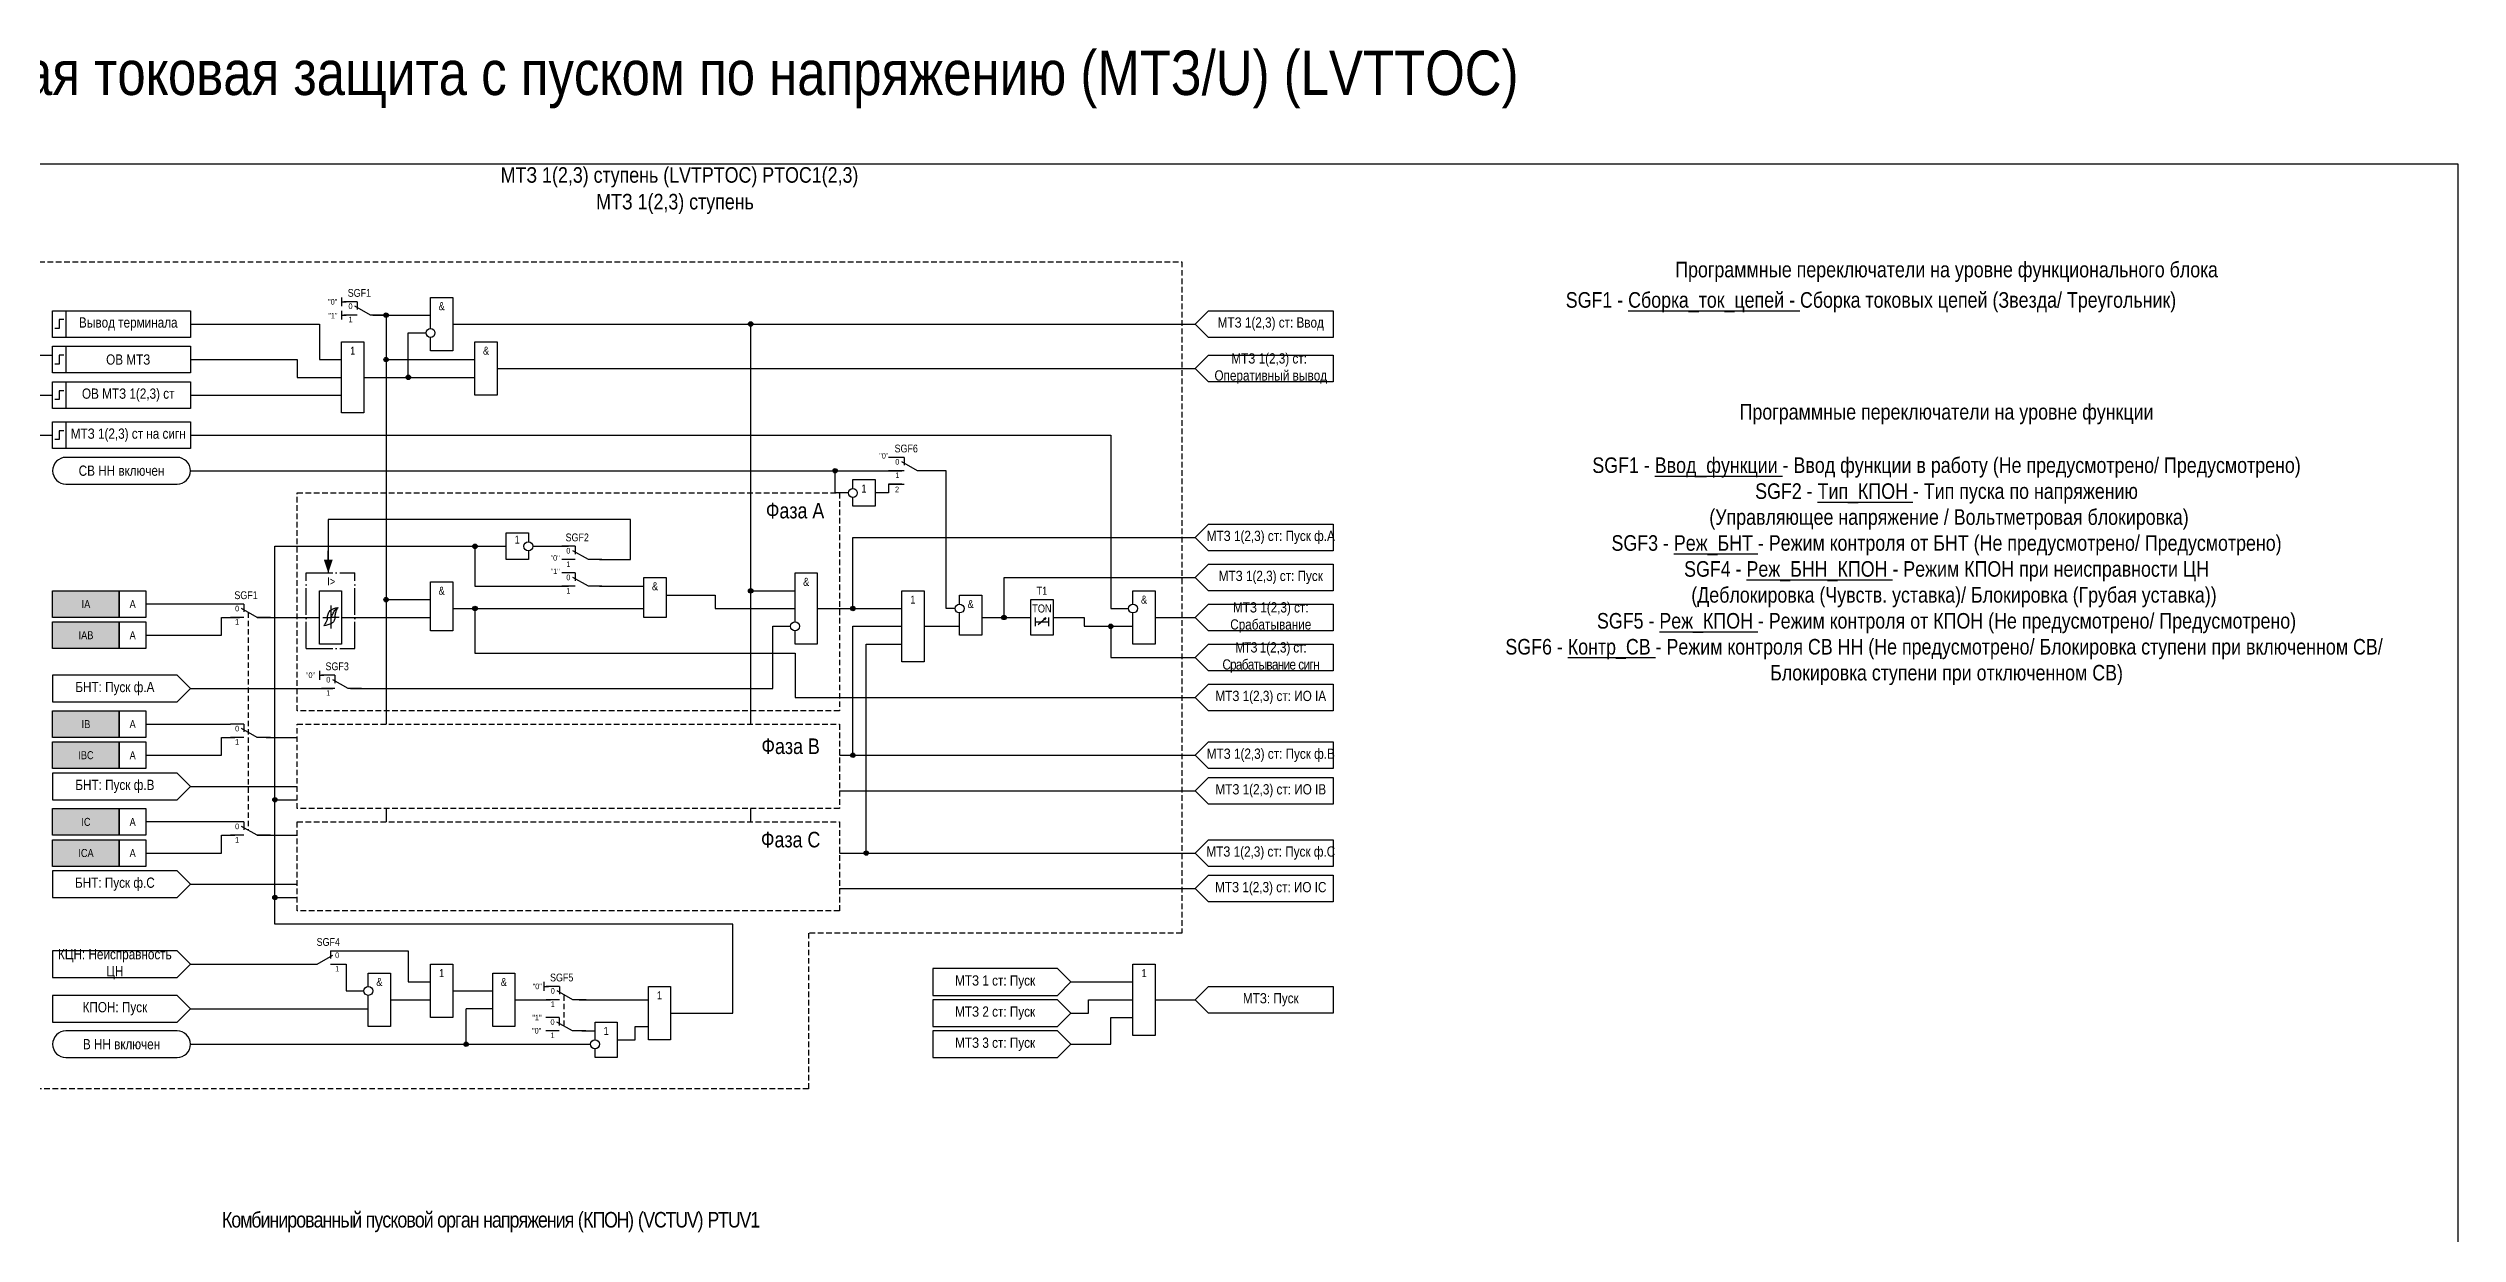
# Model space of a CAD drawing. Header units: millimetres. Extents: x -1444 to 964, y 0 to 620.
# Drawn here: x -1139 to -597, y 319 to 586 of the extents above; entities that cross this region are included whole.
import ezdxf
from ezdxf.enums import TextEntityAlignment as Align

# ---------------------------------------------------------------- set-up
doc = ezdxf.new("R2010")
doc.units = ezdxf.units.MM
doc.linetypes.add('ACAD_ISO04W100', pattern=[30, 24, -3, 0, -3])
doc.linetypes.add('штриховая2', pattern=[0.375, 0.25, -0.125])
doc.layers.add('TEXT', color=7, linetype='Continuous', lineweight=25)
doc.layers.add('Основная', color=7, linetype='Continuous')
doc.styles.add('1.8_Gost_RD', font='ARIALN.TTF', dxfattribs={"height": 1.8})
doc.styles.add('2.5_Gost_RD', font='ARIALN.TTF', dxfattribs={"height": 2.5})
doc.styles.add('3.5_Gost_RD', font='ARIALN.TTF', dxfattribs={"height": 3.5})
doc.styles.add('Вывод', font='ARIALN.TTF', dxfattribs={"height": 2.5})
doc.styles.add('Компонент', font='ARIALN.TTF', dxfattribs={"height": 3.5})

# ---------------------------------------------------------------- blocks, each defined once
blk = doc.blocks.new('*U70')
at = {"layer": 'Основная', "linetype": 'ACAD_ISO04W100', "ltscale": 0.25}
for p, q in [((0, 0), (11, 0)), ((0, -17), (0, 0)), ((11, -17), (11, 0)), ((0, -17), (11, -17))]:
    blk.add_line(p, q, dxfattribs=at)
at = {"layer": 'Основная', "style": 'Компонент'}
blk.add_attdef('ОУ', text='', height=3.5, dxfattribs=at).set_placement((11, 0), align=Align.MIDDLE_CENTER)
blk = doc.blocks.new('Точка')
at = {"ltscale": 100}
h = blk.add_hatch(color=256, dxfattribs=at)
h.dxf.hatch_style = 1
edge = h.paths.add_edge_path()
edge.add_arc((0, 0), 0.5, 0, 360)
blk.add_circle((0, 0), 0.5, dxfattribs=at)
blk = doc.blocks.new('*U79')
at = {"layer": 'Основная', "color": 0}
blk.add_line((0, 0), (7, 4), dxfattribs=at)
at = {"layer": 'Основная', "ltscale": 0.35}
blk.add_line((6, 6), (6, 2.5), dxfattribs=at)
blk = doc.blocks.new('*U82')
at = {"layer": 'Основная', "color": 0}
for p, q in [((-3, 6), (-9, 6)), ((-3, 0), (-9, 0)), ((9, 0), (3, 0))]:
    blk.add_line(p, q, dxfattribs=at)
at = {"layer": 'Основная', "ltscale": 0.25, "xscale": -1}
blk.add_blockref('*U79', (3, 0), dxfattribs=at)
at = {"layer": 'Основная'}
for tag, height, style, p in [('ОУ', 3.5, 'Компонент', (-2, 10)), ('В1', 2.5, 'Вывод', (-14, 6)), ('В2', 2.5, 'Вывод', (-6, 4)), ('В3', 2.5, 'Вывод', (-6, -2))]:
    blk.add_attdef(tag, text='', height=height, dxfattribs=dict(at, style=style)).set_placement(p, align=Align.MIDDLE_CENTER)
blk = doc.blocks.new('*U81')
at = {"ltscale": 0.25}
blk.add_line((-1, 0), (-5, 0), dxfattribs=at)
blk.add_lwpolyline([(-3, 0, 2, 0, 0), (0, 0, 0, 0, 0)], format="xyseb", dxfattribs=at)
at = {"layer": 'Основная', "style": 'Вывод'}
blk.add_attdef('ОТ', text='', height=2.5, dxfattribs=at).set_placement((-4, 0), align=Align.MIDDLE_CENTER)
blk = doc.blocks.new('*U93')
at = {"layer": 'Основная', "color": 0}
for p, q in [((-9, 0), (-3, 0)), ((3, 6), (9, 6)), ((3, 0), (9, 0))]:
    blk.add_line(p, q, dxfattribs=at)
at = {"layer": 'Основная', "ltscale": 0.25}
blk.add_blockref('*U79', (-3, 0), dxfattribs=at)
at = {"layer": 'Основная'}
for tag, height, style, p in [('ОУ', 3.5, 'Компонент', (2, 10)), ('В2', 2.5, 'Вывод', (6, 4)), ('В1', 2.5, 'Вывод', (14, 6)), ('В3', 2.5, 'Вывод', (6, -2))]:
    blk.add_attdef(tag, text='', height=height, dxfattribs=dict(at, style=style)).set_placement(p, align=Align.MIDDLE_CENTER)
blk = doc.blocks.new('*U91')
at = {"layer": 'Основная', "color": 0}
for p, q in [((-3, 6), (-9, 6)), ((-3, 0), (-9, 0)), ((9, 0), (3, 0))]:
    blk.add_line(p, q, dxfattribs=at)
at = {"layer": 'Основная', "ltscale": 0.25, "xscale": -1}
blk.add_blockref('*U79', (3, 0), dxfattribs=at)
at = {"layer": 'Основная'}
for tag, height, style, p in [('ОУ', 3.5, 'Компонент', (-2, 10)), ('В1', 2.5, 'Вывод', (-13, 6)), ('В2', 2.5, 'Вывод', (-6, 4)), ('В3', 2.5, 'Вывод', (-6, -2))]:
    blk.add_attdef(tag, text='', height=height, dxfattribs=dict(at, style=style)).set_placement(p, align=Align.MIDDLE_CENTER)

msp = doc.modelspace()

# ---------------------------------------------------------------- hatches: boundary and pattern name
at = {"ltscale": 100, "true_color": 0xef8637}
h = msp.add_hatch(color=30, dxfattribs=at)
h.dxf.hatch_style = 1
h.paths.add_polyline_path([(-1138, 464), (-1123, 464), (-1123, 458), (-1138, 458)])
h = msp.add_hatch(color=30, dxfattribs=at)
h.dxf.hatch_style = 1
h.paths.add_polyline_path([(-1138, 457), (-1123, 457), (-1123, 451), (-1138, 451)])
h = msp.add_hatch(color=30, dxfattribs=at)
h.dxf.hatch_style = 1
h.paths.add_polyline_path([(-1138, 437), (-1123, 437), (-1123, 431), (-1138, 431)])
h = msp.add_hatch(color=30, dxfattribs=at)
h.dxf.hatch_style = 1
h.paths.add_polyline_path([(-1138, 430), (-1123, 430), (-1123, 424), (-1138, 424)])
h = msp.add_hatch(color=30, dxfattribs=at)
h.dxf.hatch_style = 1
h.paths.add_polyline_path([(-1138, 415), (-1123, 415), (-1123, 409), (-1138, 409)])
h = msp.add_hatch(color=30, dxfattribs=at)
h.dxf.hatch_style = 1
h.paths.add_polyline_path([(-1138, 408), (-1123, 408), (-1123, 402), (-1138, 402)])

# ---------------------------------------------------------------- linework, layer by layer
at = {"ltscale": 100}
for p, q in [((-1073, 530), (-1073, 528)), ((-1073, 529), (-1072, 529)), ((-1073, 527), (-1073, 525)), ((-1073, 526), (-1072, 526)), ((-949, 494), (-950, 494)), ((-1107, 491), (-962, 491)), ((-967, 491), (-947, 491)), ((-962, 486), (-962, 491)), ((-950, 488), (-946.5, 488)), ((-959, 486), (-962, 486)), ((-1030, 474), (-1022, 474)), ((-1098, 461), (-1117, 461)), ((-1078, 446), (-1078, 444)), ((-1078, 445), (-1077, 445)), ((-1090, 431), (-1083, 431)), ((-1098, 412), (-1117, 412)), ((-1027.5, 376.01), (-1027.5, 374.01)), ((-1027.5, 375.01), (-1026.5, 375.01)), ((-1039, 370), (-1045, 370)), ((-1045, 362), (-1045, 370)), ((-1034, 372), (-1026, 372)), ((-1019.53, 372), (-1004, 372)), ((-1019, 365), (-1016, 365)), ((-1107, 362), (-1045, 362)), ((-1046, 362), (-1017, 362))]:
    msp.add_line(p, q, dxfattribs=at)
msp.add_line((-1075.4, 460.72), (-1075.4, 455.52))
at = {"linetype": 'штриховая2', "ltscale": 5}
for p, q in [((-1094, 459.14), (-1094, 410.14)), ((-884, 387), (-968, 387)), ((-968, 387), (-968, 352)), ((-1023, 373), (-1023, 366))]:
    msp.add_line(p, q, dxfattribs=at)
at = {"color": 7, "ltscale": 100}
for p, q in [((-1077.21, 458), (-1075.4, 458)), ((-1073.58, 458), (-1075.4, 458)), ((-916.3, 456.41), (-914.63, 457.9)), ((-914.63, 457.9), (-915.15, 457.68)), ((-914.63, 457.9), (-914.9, 457.43))]:
    msp.add_line(p, q, dxfattribs=at)
at = {"color": 6, "ltscale": 100}
msp.add_lwpolyline([(-1256, 560), (-597, 560), (-597, 0), (-1256, 0)], close=True, dxfattribs=at)
at = {"linetype": 'штриховая2', "ltscale": 5}
msp.add_lwpolyline([(-968, 352), (-1141, 352), (-1141, 538), (-884, 538), (-884, 387)], dxfattribs=at)
at = {"ltscale": 100}
for points in [[(-1138, 527), (-1135, 527), (-1135, 521), (-1138, 521)], [(-1138, 527), (-1107, 527), (-1107, 521), (-1138, 521)], [(-850, 527), (-850, 521), (-878, 521), (-881, 524), (-878, 527)], [(-1138, 519), (-1135, 519), (-1135, 513), (-1138, 513)], [(-1138, 519), (-1107, 519), (-1107, 513), (-1138, 513)], [(-1073, 520), (-1068, 520), (-1068, 504), (-1073, 504)], [(-1043, 520), (-1038, 520), (-1038, 508), (-1043, 508)], [(-850, 517), (-850, 511), (-878, 511), (-881, 514), (-878, 517)], [(-1138, 511), (-1135, 511), (-1135, 505), (-1138, 505)], [(-1138, 511), (-1107, 511), (-1107, 505), (-1138, 505)], [(-1138, 502), (-1135, 502), (-1135, 496), (-1138, 496)], [(-1138, 502), (-1107, 502), (-1107, 496), (-1138, 496)], [(-850, 479), (-850, 473), (-878, 473), (-881, 476), (-878, 479)], [(-1005, 467), (-1000, 467), (-1000, 458), (-1005, 458)], [(-850, 470), (-850, 464), (-878, 464), (-881, 467), (-878, 470)], [(-1138, 464), (-1123, 464), (-1123, 458), (-1138, 458)], [(-1123, 464), (-1117, 464), (-1117, 458), (-1123, 458)], [(-1078, 464), (-1073, 464), (-1073, 452), (-1078, 452)], [(-1053, 466), (-1048, 466), (-1048, 455), (-1053, 455)], [(-947, 464), (-942, 464), (-942, 448), (-947, 448)], [(-917.98, 462), (-912.98, 462), (-912.98, 454), (-917.98, 454)], [(-850, 461), (-850, 455), (-878, 455), (-881, 458), (-878, 461)], [(-1138, 457), (-1123, 457), (-1123, 451), (-1138, 451)], [(-1123, 457), (-1117, 457), (-1117, 451), (-1123, 451)], [(-850, 452), (-850, 446), (-878, 446), (-881, 449), (-878, 452)], [(-850, 443), (-850, 437), (-878, 437), (-881, 440), (-878, 443)], [(-1138, 437), (-1123, 437), (-1123, 431), (-1138, 431)], [(-1123, 437), (-1117, 437), (-1117, 431), (-1123, 431)], [(-1138, 430), (-1123, 430), (-1123, 424), (-1138, 424)], [(-1123, 430), (-1117, 430), (-1117, 424), (-1123, 424)], [(-850, 430), (-850, 424), (-878, 424), (-881, 427), (-878, 430)], [(-850, 422), (-850, 416), (-878, 416), (-881, 419), (-878, 422)], [(-1138, 415), (-1123, 415), (-1123, 409), (-1138, 409)], [(-1123, 415), (-1117, 415), (-1117, 409), (-1123, 409)], [(-1138, 408), (-1123, 408), (-1123, 402), (-1138, 402)], [(-1123, 408), (-1117, 408), (-1117, 402), (-1123, 402)], [(-850, 408), (-850, 402), (-878, 402), (-881, 405), (-878, 408)], [(-850, 400), (-850, 394), (-878, 394), (-881, 397), (-878, 400)], [(-1053, 380), (-1048, 380), (-1048, 368), (-1053, 368)], [(-895, 380), (-890, 380), (-890, 364), (-895, 364)], [(-1039, 378), (-1034, 378), (-1034, 366), (-1039, 366)], [(-1004, 375), (-999, 375), (-999, 363), (-1004, 363)], [(-850, 375), (-850, 369), (-878, 369), (-881, 372), (-878, 375)]]:
    msp.add_lwpolyline(points, close=True, dxfattribs=at)
for points in [[(-1066, 526), (-1053, 526)], [(-1066, 526), (-1063, 526), (-1063, 462), (-1053, 462)], [(-1066, 526), (-1063, 526), (-1063, 462), (-1063, 434)], [(-1053, 523), (-1053, 530), (-1048, 530), (-1048, 518), (-1053, 518), (-1053, 521)], [(-1107, 524), (-1078, 524), (-1078, 516), (-1073, 516)], [(-1068, 512), (-1058, 512), (-1058, 522), (-1054, 522)], [(-1048, 524), (-881, 524)], [(-1038, 524), (-981, 524), (-981, 464), (-971, 464)], [(-1038, 524), (-981, 524), (-981, 434)], [(-1107, 516), (-1083, 516), (-1083, 512), (-1073, 512)], [(-1063, 516), (-1043, 516)], [(-1068, 512), (-1043, 512)], [(-1038, 514), (-881, 514)], [(-1107, 508), (-1073, 508)], [(-1107, 499), (-900, 499), (-900, 460), (-896, 460)], [(-958, 487), (-958, 489), (-953, 489), (-953, 483), (-958, 483), (-958, 485)], [(-947, 488), (-950, 488), (-950, 486), (-953, 486)], [(-947, 491), (-950, 491)], [(-935, 460), (-937, 460), (-937, 491), (-942, 491)], [(-1015, 471), (-1008, 471), (-1008, 480), (-1076, 480), (-1076, 468)], [(-1036, 473), (-1036, 477), (-1031, 477), (-1031, 475)], [(-990, 369), (-985, 369), (-985, 389), (-1088, 389), (-1088, 474), (-1036, 474)], [(-990, 369), (-985, 369), (-985, 389), (-1088, 389), (-1088, 474), (-1051, 474), (-1051, 474), (-1043, 474), (-1043, 465), (-1022, 465)], [(-1031, 473), (-1031, 471), (-1036, 471), (-1036, 473)], [(-1031, 475), (-1031, 475)], [(-966, 460), (-958, 460), (-958, 476), (-881, 476)], [(-971, 457), (-971, 468), (-966, 468), (-966, 452), (-971, 452), (-971, 455)], [(-929, 458), (-924, 458), (-924, 467), (-881, 467)], [(-1015, 465), (-1005, 465)], [(-1000, 463), (-989, 463), (-989, 460), (-971, 460)], [(-934, 461), (-934, 463), (-929, 463), (-929, 454), (-934, 454), (-934, 459)], [(-895, 461), (-895, 464), (-890, 464), (-890, 452), (-895, 452), (-895, 459)], [(-1117, 454), (-1100, 454), (-1100, 458), (-1096, 458)], [(-1092, 458), (-1078, 458)], [(-1073, 458), (-1053, 458)], [(-1071, 442), (-976, 442), (-976, 456), (-972, 456)], [(-1048, 460), (-1005, 460)], [(-1048, 460), (-1043, 460), (-1043, 450), (-971, 450), (-971, 440), (-881, 440)], [(-966, 460), (-947, 460)], [(-961, 427), (-958, 427), (-958, 456), (-947, 456)], [(-942, 456), (-934, 456)], [(-929, 458), (-918, 458)], [(-916.98, 458), (-916.98, 456)], [(-916.98, 457), (-913.98, 457)], [(-913.98, 458), (-913.98, 456)], [(-913, 458), (-906, 458), (-906, 456), (-895, 456)], [(-904, 456), (-900, 456), (-900, 449), (-881, 449)], [(-890, 458), (-881, 458)], [(-961, 405), (-955, 405), (-955, 452), (-947, 452)], [(-1107, 442), (-1110, 445), (-1138, 445), (-1138, 439), (-1110, 439), (-1107, 442)], [(-1107, 442), (-1075, 442)], [(-1117, 434), (-1098, 434)], [(-1117, 427), (-1100, 427), (-1100, 431), (-1097, 431)], [(-1107, 420), (-1110, 423), (-1138, 423), (-1138, 417), (-1110, 417), (-1107, 420)], [(-961, 427), (-881, 427)], [(-1107, 420), (-1083, 420)], [(-961, 419), (-881, 419)], [(-990, 369), (-985, 369), (-985, 389), (-1088, 389), (-1088, 417), (-1083, 417)], [(-1063, 415), (-1063, 412)], [(-981, 415), (-981, 412)], [(-1117, 405), (-1100, 405), (-1100, 409), (-1097, 409)], [(-1092, 409), (-1083, 409)], [(-961, 405), (-881, 405)], [(-1107, 398), (-1110, 401), (-1138, 401), (-1138, 395), (-1110, 395), (-1107, 398)], [(-1107, 398), (-1083, 398)], [(-961, 397), (-881, 397)], [(-999, 369), (-985, 369), (-985, 389), (-1088, 389), (-1088, 395), (-1083, 395)], [(-1107, 380), (-1110, 383), (-1138, 383), (-1138, 377), (-1110, 377), (-1107, 380)], [(-1107, 380), (-1101, 380)], [(-1104, 380), (-1079, 380)], [(-1075, 383), (-1058, 383), (-1058, 376), (-1053, 376)], [(-1075, 380), (-1072, 380), (-1072, 374), (-1068, 374)], [(-1067, 375), (-1067, 378), (-1062, 378), (-1062, 366), (-1067, 366), (-1067, 373)], [(-1048, 374), (-1039, 374)], [(-909, 376), (-912, 379), (-940, 379), (-940, 373), (-912, 373), (-909, 376)], [(-909, 376), (-895, 376)], [(-1107, 370), (-1110, 373), (-1138, 373), (-1138, 367), (-1110, 367), (-1107, 370)], [(-1107, 370), (-1082, 370)], [(-1104, 370), (-1067, 370)], [(-1062, 372), (-1053, 372)], [(-909, 369), (-912, 372), (-940, 372), (-940, 366), (-912, 366), (-909, 369)], [(-909, 369), (-905, 369), (-905, 372), (-895, 372)], [(-890, 372), (-881, 372)], [(-1016, 363), (-1016, 367), (-1011, 367), (-1011, 359), (-1016, 359), (-1016, 361)], [(-1011, 363), (-1007, 363), (-1007, 366), (-1004, 366)], [(-909, 362), (-912, 365), (-940, 365), (-940, 359), (-912, 359), (-909, 362)], [(-909, 362), (-900, 362), (-900, 368), (-895, 368)]]:
    msp.add_lwpolyline(points, dxfattribs=at)
at = {"lineweight": 30, "ltscale": 100}
for points in [[(-1135.5, 525), (-1136.5, 525), (-1136.5, 523), (-1137.5, 523)], [(-1135.5, 517), (-1136.5, 517), (-1136.5, 515), (-1137.5, 515)], [(-1135.5, 509), (-1136.5, 509), (-1136.5, 507), (-1137.5, 507)], [(-1135.5, 500), (-1136.5, 500), (-1136.5, 498), (-1137.5, 498)]]:
    msp.add_lwpolyline(points, dxfattribs=at)
at = {"color": 6, "ltscale": 100}
for points in [[(-1174, 517), (-1138, 517)], [(-1161, 508), (-1138, 508)], [(-1161, 508), (-1143, 508), (-1143, 499), (-1138, 499)]]:
    msp.add_lwpolyline(points, dxfattribs=at)
at = {"ltscale": 100}
for points in [[(-1135, 488), (-1110, 488, 1), (-1110, 494), (-1135, 494, 1)], [(-1135, 359), (-1110, 359, 1), (-1110, 365), (-1135, 365, 1)]]:
    msp.add_lwpolyline(points, format="xyb", close=True, dxfattribs=at)
at = {"color": 251, "linetype": 'штриховая2', "ltscale": 5, "true_color": 0x58595b}
for points in [[(-1083, 486), (-961, 486), (-961, 437), (-1083, 437)], [(-1083, 434), (-961, 434), (-961, 415), (-1083, 415)], [(-1083, 412), (-961, 412), (-961, 392), (-1083, 392)]]:
    msp.add_lwpolyline(points, close=True, dxfattribs=at)
msp.add_circle((-1053, 522), 1)
at = {"ltscale": 100}
for centre in [(-958, 486), (-1031, 474), (-934, 460), (-895, 460), (-971, 456), (-1067, 374), (-1016, 362)]:
    msp.add_circle(centre, 1, dxfattribs=at)
for points in [[(-1076.2, 457.92), (-1076.4, 457.13), (-1077, 456.12)], [(-1074.52, 457.92), (-1074.75, 457.13), (-1075.24, 456.67), (-1077, 456.12)], [(-1076.2, 457.92), (-1076.05, 458.71), (-1075.56, 459.54), (-1073.8, 460.26)], [(-1075.4, 458), (-1075, 458.72), (-1074.53, 459.6), (-1073.8, 460.26)], [(-1074.52, 457.92), (-1074.4, 458.71), (-1074.19, 459.54), (-1073.8, 460.26)]]:
    msp.add_spline(points, degree=3)

# ---------------------------------------------------------------- block references
for p in [(-1063, 526), (-981, 524), (-1063, 516), (-1058, 512), (-962, 491), (-1043, 474), (-1063, 462), (-981, 464), (-1043, 460), (-958, 460), (-924, 458), (-924, 458), (-900, 456), (-958, 427), (-1088, 417), (-955, 405), (-1088, 395), (-1045, 362)]:
    msp.add_blockref('Точка', p, dxfattribs=at)
at = {"layer": 'Основная', "ltscale": 0.25, "xscale": 0.5, "yscale": 0.5, "zscale": 0.5}
for name, p, values in [('*U82', (-1068, 526), {'ОУ': 'SGF1', 'В1': '"0"', 'В2': '0', 'В3': '1'}), ('*U82', (-1073, 442), {'ОУ': 'SGF3', 'В1': '"0"', 'В2': '0', 'В3': '1'}), ('*U91', (-1022.5, 372.01), {'ОУ': 'SGF5', 'В1': '"0"', 'В2': '0', 'В3': '1'})]:
    msp.add_blockref(name, p, dxfattribs=at).add_auto_attribs(values)
at = {"layer": 'Основная', "ltscale": 0.25}
ref = msp.add_blockref('*U93', (-945, 491), dxfattribs=dict(at, xscale=-0.5, yscale=0.5, zscale=0.5))
ref.add_attrib('ОУ', 'SGF6', dxfattribs={"height": 1.75, "style": 'Компонент'}).set_placement((-946, 496), align=Align.MIDDLE_CENTER)
ref.add_attrib('В2', '0', dxfattribs={"height": 1.25, "style": 'Вывод'}).set_placement((-948, 493), align=Align.MIDDLE_CENTER)
ref.add_attrib('В3', '1', dxfattribs={"height": 1.25, "style": 'Вывод'}).set_placement((-948, 490), align=Align.MIDDLE_CENTER)
at = {"layer": 'Основная', "ltscale": 0.25, "rotation": 270}
msp.add_blockref('*U81', (-1076, 468), dxfattribs=at)
at = {"layer": 'Основная', "ltscale": 0.25}
ref = msp.add_blockref('*U82', (-1019, 471), dxfattribs=dict(at, xscale=0.5, yscale=0.5, zscale=0.5))
ref.add_attrib('ОУ', 'SGF2', dxfattribs={"height": 1.75, "style": 'Компонент'}).set_placement((-1020, 476), align=Align.MIDDLE_CENTER)
ref.add_attrib('В2', '0', dxfattribs={"height": 1.25, "style": 'Вывод'}).set_placement((-1022, 473), align=Align.MIDDLE_CENTER)
ref.add_attrib('В3', '1', dxfattribs={"height": 1.25, "style": 'Вывод'}).set_placement((-1022, 470), align=Align.MIDDLE_CENTER)
msp.add_blockref('*U70', (-1081, 468), dxfattribs=at)
ref = msp.add_blockref('*U82', (-1019, 465), dxfattribs=dict(at, xscale=0.5, yscale=0.5, zscale=0.5))
ref.add_attrib('В2', '0', dxfattribs={"height": 1.25, "style": 'Вывод'}).set_placement((-1022, 467), align=Align.MIDDLE_CENTER)
ref.add_attrib('В3', '1', dxfattribs={"height": 1.25, "style": 'Вывод'}).set_placement((-1022, 464), align=Align.MIDDLE_CENTER)
ref = msp.add_blockref('*U82', (-1093.5, 458), dxfattribs=dict(at, xscale=0.5, yscale=0.5, zscale=0.5))
ref.add_attrib('ОУ', 'SGF1', dxfattribs={"height": 1.75, "style": 'Компонент'}).set_placement((-1094.5, 463), align=Align.MIDDLE_CENTER)
ref.add_attrib('В2', '0', dxfattribs={"height": 1.25, "style": 'Вывод'}).set_placement((-1096.5, 460), align=Align.MIDDLE_CENTER)
ref.add_attrib('В3', '1', dxfattribs={"height": 1.25, "style": 'Вывод'}).set_placement((-1096.5, 457), align=Align.MIDDLE_CENTER)
ref = msp.add_blockref('*U82', (-1093.5, 431), dxfattribs=dict(at, xscale=0.5, yscale=0.5, zscale=0.5))
ref.add_attrib('В2', '0', dxfattribs={"height": 1.25, "style": 'Вывод'}).set_placement((-1096.5, 433), align=Align.MIDDLE_CENTER)
ref.add_attrib('В3', '1', dxfattribs={"height": 1.25, "style": 'Вывод'}).set_placement((-1096.5, 430), align=Align.MIDDLE_CENTER)
ref = msp.add_blockref('*U82', (-1093.5, 409), dxfattribs=dict(at, xscale=0.5, yscale=0.5, zscale=0.5))
ref.add_attrib('В2', '0', dxfattribs={"height": 1.25, "style": 'Вывод'}).set_placement((-1096.5, 411), align=Align.MIDDLE_CENTER)
ref.add_attrib('В3', '1', dxfattribs={"height": 1.25, "style": 'Вывод'}).set_placement((-1096.5, 408), align=Align.MIDDLE_CENTER)
ref = msp.add_blockref('*U93', (-1077, 380), dxfattribs=dict(at, xscale=0.5, yscale=0.5, zscale=0.5))
ref.add_attrib('ОУ', 'SGF4', dxfattribs={"height": 1.75, "style": 'Компонент'}).set_placement((-1076, 385), align=Align.MIDDLE_CENTER)
ref.add_attrib('В2', '0', dxfattribs={"height": 1.25, "style": 'Вывод'}).set_placement((-1074, 382), align=Align.MIDDLE_CENTER)
ref.add_attrib('В3', '1', dxfattribs={"height": 1.25, "style": 'Вывод'}).set_placement((-1074, 379), align=Align.MIDDLE_CENTER)
ref = msp.add_blockref('*U91', (-1022.56, 365), dxfattribs=dict(at, xscale=0.5, yscale=0.5, zscale=0.5))
ref.add_attrib('В1', '"1"', dxfattribs={"height": 1.25, "style": 'Вывод'}).set_placement((-1029.06, 368), align=Align.MIDDLE_CENTER)
ref.add_attrib('В2', '0', dxfattribs={"height": 1.25, "style": 'Вывод'}).set_placement((-1025.56, 367), align=Align.MIDDLE_CENTER)
ref.add_attrib('В3', '1', dxfattribs={"height": 1.25, "style": 'Вывод'}).set_placement((-1025.56, 364), align=Align.MIDDLE_CENTER)

# ---------------------------------------------------------------- texts
at = {"color": 30, "ltscale": 100, "style": '3.5_Gost_RD'}
for s, insert, char_height, width, attachment_point in [('{\\C3;Максимальная токовая защита с пуском по напряжению (МТЗ/U) (LVTTOC)}', (-1009.5, 579), 10, 493, 5), ('МТЗ 1(2,3) ступень (LVTPTOC) {\\C6;PTOC1(2,3)}', (-997, 557), 3.5, 290, 5), ('МТЗ 1(2,3) ступень', (-998, 551), 3.5, 290, 5), ('SGF1 - {\\LВвод_функции} - Ввод функции в работу (Не предусмотрено/ Предусмотрено)\\PSGF2 - {\\LТип_КПОН} - Тип пуска по напряжению \\P^I({\\C6;Управляющее напряжение / Вольтметровая блокировка})\\PSGF3 - {\\LРеж_БНТ} - Режим контроля от БНТ (Не предусмотрено/ Предусмотрено)\\PSGF4 - {\\LРеж_БНН_КПОН} - Режим КПОН при неисправности ЦН \\P^I  (Деблокировка (Чувств. уставка)/ Блокировка (Грубая уставка))\\PSGF5 - {\\LРеж_КПОН} - Режим контроля от КПОН (Не предусмотрено/ Предусмотрено)\\P{\\C6;SGF6 - \\LКонтр_СВ \\l- Режим контроля СВ НН (Не предусмотрено/ Блокировка ступени при включенном СВ/ ^IБлокировка ступени при отключенном СВ)}', (-712, 494), 3.5, 206.7768, 2), ('{\\T0.9;Комбинированный пусковой орган напряжения (КПОН) (VCTUV) \\C6;PTUV1}', (-1039.5, 322), 3.5, 145, 5)]:
    msp.add_mtext(s, dxfattribs=dict(at, insert=insert, char_height=char_height, width=width, attachment_point=attachment_point))
at = {"color": 3, "ltscale": 100, "char_height": 3.5, "width": 170, "attachment_point": 2, "style": '3.5_Gost_RD'}
for s, insert in [('Программные переключатели на уровне функционального блока', (-712, 538)), ('Программные переключатели на уровне функции', (-712, 506))]:
    msp.add_mtext(s, dxfattribs=dict(at, insert=insert))
at = {"color": 6, "ltscale": 100, "insert": (-729, 537), "char_height": 3.5, "width": 170, "attachment_point": 2, "style": '3.5_Gost_RD'}
msp.add_mtext('\\PSGF1 - {\\LСборка_ток_цепей -} Сборка токовых цепей (Звезда/ Треугольник)', dxfattribs=at)
at = {"ltscale": 100, "char_height": 1.25, "style": '3.5_Gost_RD'}
for s, insert, attachment_point in [('"1"', (-1076, 526.5), 1), ('"0"', (-950, 495), 3), ('2', (-947.6, 487.42), 3), ('"0"', (-1026, 472), 1), ('"1"', (-1026, 469), 1), ('"0"', (-1028.09, 365.66), 3)]:
    msp.add_mtext_dynamic_manual_height_columns(s, width=2, gutter_width=17.5, heights=[0], dxfattribs=dict(at, insert=insert, attachment_point=attachment_point))
at = {"ltscale": 100, "attachment_point": 5}
for s, insert, char_height, width, style in [('&', (-1050.5, 528), 1.8, 5, '2.5_Gost_RD'), ('МТЗ 1(2,3) ст: Ввод', (-864, 524), 2.3, 28, '2.5_Gost_RD'), ('1', (-1070.5, 518), 1.8, 5, '2.5_Gost_RD'), ('&', (-1040.5, 518), 1.8, 5, '2.5_Gost_RD'), ('МТЗ 1(2,3) ст:  Оперативный вывод', (-864, 514), 2.3, 28, '2.5_Gost_RD'), ('СВ НН включен', (-1122.5, 491), 2.3, 31, '2.5_Gost_RD'), ('1', (-955.5, 487), 1.8, 5, '2.5_Gost_RD'), ('МТЗ 1(2,3) ст: Пуск ф.А', (-864, 476), 2.3, 28, '2.5_Gost_RD'), ('1', (-1033.5, 475.5), 1.8, 5, '2.5_Gost_RD'), ('&', (-968.5, 466), 1.8, 5, '2.5_Gost_RD'), ('МТЗ 1(2,3) ст: Пуск', (-864, 467), 2.3, 28, '2.5_Gost_RD'), ('IA', (-1130.5, 461), 1.8, 15, '1.8_Gost_RD'), ('А', (-1120, 461), 1.8, 6, '1.8_Gost_RD'), ('&', (-1050.5, 464), 1.8, 5, '2.5_Gost_RD'), ('&', (-1002.5, 465), 1.8, 5, '2.5_Gost_RD'), ('1', (-944.5, 462), 1.8, 5, '2.5_Gost_RD'), ('&', (-931.5, 461), 1.8, 5, '2.5_Gost_RD'), ('TON', (-915.48, 460), 1.8, 5, '2.5_Gost_RD'), ('T1', (-915.48, 464), 1.8, 5, '2.5_Gost_RD'), ('&', (-892.5, 462), 1.8, 5, '2.5_Gost_RD'), ('МТЗ 1(2,3) ст: Срабатывание ', (-864, 458), 2.3, 28, '2.5_Gost_RD'), ('IAB', (-1130.5, 454), 1.8, 15, '1.8_Gost_RD'), ('А', (-1120, 454), 1.8, 6, '1.8_Gost_RD'), ('{\\T0.9;МТЗ }1(2,3){\\T0.9; ст: Срабатывание сигн}', (-864, 449), 2.3, 28, '2.5_Gost_RD'), ('МТЗ 1(2,3) ст: ИО IА', (-864, 440), 2.3, 28, '2.5_Gost_RD'), ('IB', (-1130.5, 434), 1.8, 15, '1.8_Gost_RD'), ('А', (-1120, 434), 1.8, 6, '1.8_Gost_RD'), ('МТЗ 1(2,3) ст: Пуск ф.В', (-864, 427), 2.3, 28, '2.5_Gost_RD'), ('IBC', (-1130.5, 427), 1.8, 15, '1.8_Gost_RD'), ('А', (-1120, 427), 1.8, 6, '1.8_Gost_RD'), ('МТЗ 1(2,3) ст: ИО IВ', (-864, 419), 2.3, 28, '2.5_Gost_RD'), ('IC', (-1130.5, 412), 1.8, 15, '1.8_Gost_RD'), ('А', (-1120, 412), 1.8, 6, '1.8_Gost_RD'), ('МТЗ 1(2,3) ст: Пуск ф.С', (-864, 405), 2.3, 28, '2.5_Gost_RD'), ('ICA', (-1130.5, 405), 1.8, 15, '1.8_Gost_RD'), ('А', (-1120, 405), 1.8, 6, '1.8_Gost_RD'), ('МТЗ 1(2,3) ст: ИО IС', (-864, 397), 2.3, 28, '2.5_Gost_RD'), ('КЦН: Неисправность ЦН', (-1124, 380), 2.3, 25.5596, '2.5_Gost_RD'), ('&', (-1064.5, 376), 1.8, 5, '2.5_Gost_RD'), ('1', (-1050.5, 378), 1.8, 5, '2.5_Gost_RD'), ('&', (-1036.5, 376), 1.8, 5, '2.5_Gost_RD'), ('1', (-892.5, 378), 1.8, 5, '2.5_Gost_RD'), ('КПОН: Пуск', (-1124, 370), 2.3, 28, '2.5_Gost_RD'), ('1', (-1001.5, 373), 1.8, 5, '2.5_Gost_RD'), ('МТЗ: Пуск', (-864, 372), 2.3, 28, '2.5_Gost_RD'), ('В НН включен', (-1122.5, 362), 2.3, 31, '2.5_Gost_RD'), ('1', (-1013.5, 365), 1.8, 5, '2.5_Gost_RD')]:
    msp.add_mtext(s, dxfattribs=dict(at, insert=insert, char_height=char_height, width=width, style=style))
at = {"color": 0, "ltscale": 100, "insert": (-1121, 499), "char_height": 2.3, "width": 28, "attachment_point": 5, "style": '2.5_Gost_RD'}
msp.add_mtext('{\\C256;МТЗ 1(2,3) ст на сигн}', dxfattribs=at)
at = {"color": 251, "ltscale": 100, "true_color": 0x58595b, "char_height": 3.5, "attachment_point": 5, "style": '3.5_Gost_RD'}
for s, insert, width in [('Фаза А', (-971, 482), 113), ('Фаза В', (-972, 429), 130), ('Фаза С', (-972, 408), 130)]:
    msp.add_mtext(s, dxfattribs=dict(at, insert=insert, width=width))
at = {"color": 7, "ltscale": 100, "insert": (-1081, 467), "char_height": 1.8, "attachment_point": 1, "style": '1.8_Gost_RD'}
msp.add_mtext_dynamic_manual_height_columns('\\pi4.7676;I>', width=11, gutter_width=17.5, heights=[0], dxfattribs=at)
at = {"layer": 'TEXT', "color": 0, "ltscale": 100, "char_height": 2.3, "width": 28, "attachment_point": 5, "style": '2.5_Gost_RD'}
for s, insert in [('{\\C256;Вывод терминала}', (-1121, 524)), ('{\\C256;ОВ МТЗ}', (-1121, 516)), ('{\\C256;ОВ МТЗ 1(2,3) ст}', (-1121, 508))]:
    msp.add_mtext(s, dxfattribs=dict(at, insert=insert))
at = {"layer": 'TEXT', "ltscale": 100, "char_height": 2.3, "width": 28, "attachment_point": 5, "style": '2.5_Gost_RD'}
for s, insert in [('БНТ: Пуск ф.А', (-1124, 442)), ('БНТ: Пуск ф.В', (-1124, 420)), ('БНТ: Пуск ф.С', (-1124, 398)), ('МТЗ 1 ст: Пуск', (-926, 376)), ('МТЗ 2 ст: Пуск', (-926, 369)), ('МТЗ 3 ст: Пуск', (-926, 362))]:
    msp.add_mtext(s, dxfattribs=dict(at, insert=insert))

doc.saveas('drawing.dxf')
